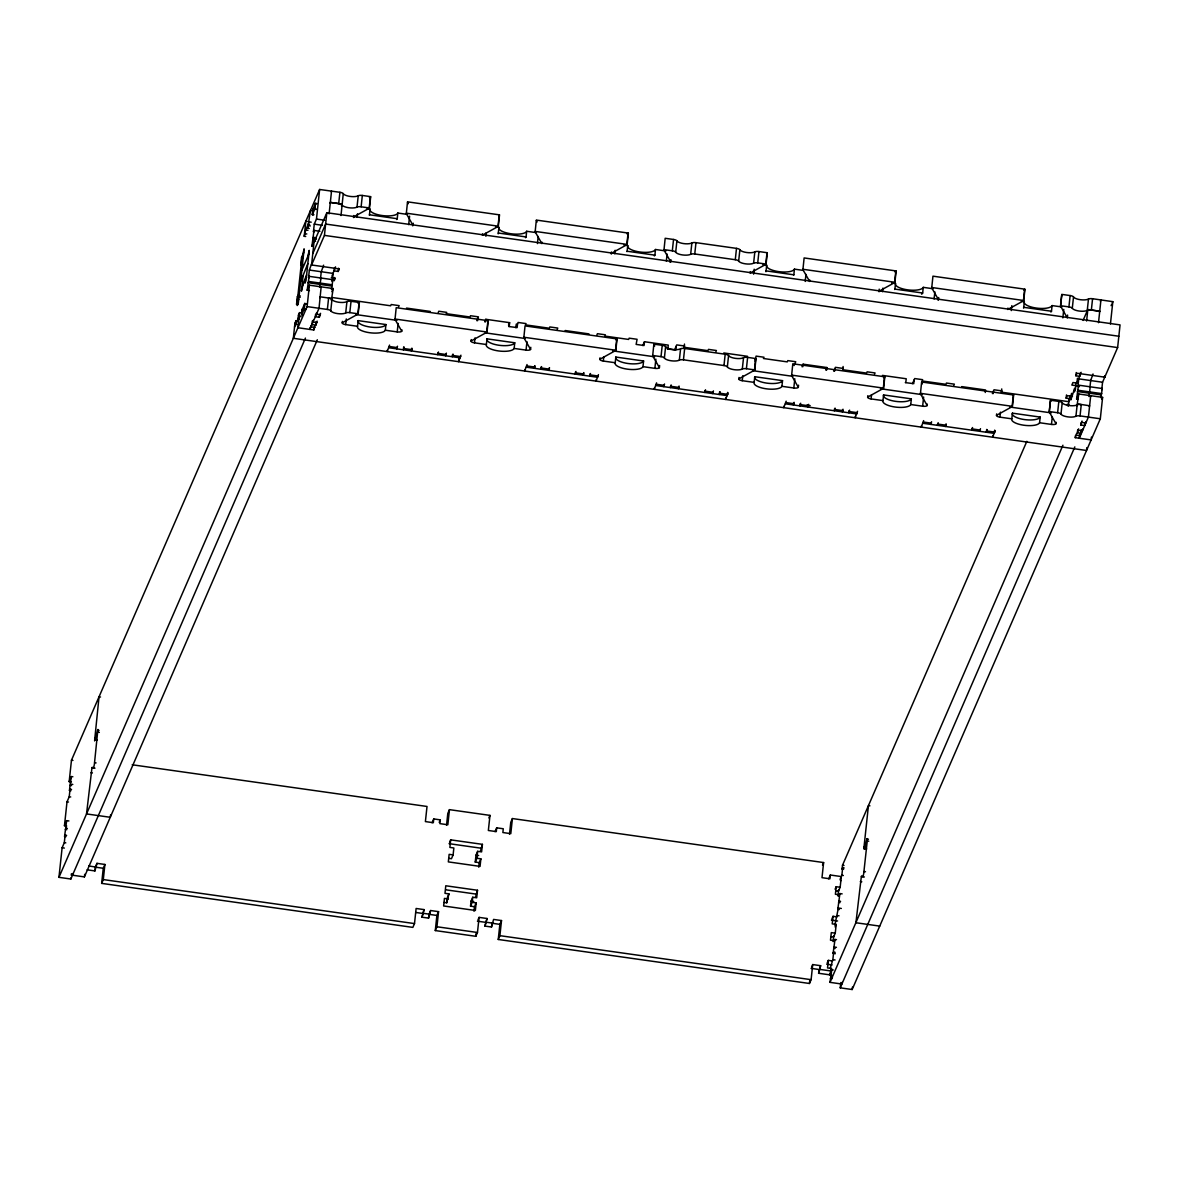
<?xml version="1.0" encoding="UTF-8"?>
<svg xmlns="http://www.w3.org/2000/svg" width="1179" height="1179" viewBox="0 0 1179 1179"><rect width="100%" height="100%" fill="white"/><g stroke="black" fill="none" stroke-linecap="round" stroke-linejoin="round"><path stroke-width="1.5" d="M100.524 697.025L99.036 696.804L94.6 740.677M93.539 767.721L92.05 767.5L93.583 767.883L94.349 764.537L97.901 729.462L94.688 740.663M869.925 805.832L868.437 805.625L864.045 846.787C863.337 856.794 867.98 830.93 867.258 840.981L863.676 873.816L862.954 876.734L861.392 876.336L862.925 876.528M301.898 286.674L301.411 291.169L302.929 284.846M306.614 274.928L301.824 287.396L303.032 276.063M307.837 263.595L300.645 281.545M305.317 279.349L304.904 283.137L306.009 280.602L309.237 250.375L307.734 256.683M309.296 277.713L308.544 277.61L309.355 270.05L311.728 263.492M305.435 338.078L70.843 879.018L58.95 877.338L62.119 847.745L64.314 842.676L65.125 835.115L66.614 835.336M66.702 826.022L64.462 825.713L67.011 801.838L69.222 796.768L70.033 789.208L71.521 789.414M71.403 781.957L69.178 781.633L71.462 760.219L319.627 189.48L339.906 192.295A4.023 1.326 6.1 0 1 343.266 193.665A8.047 2.653 6.1 0 0 350.016 196.407A8.047 2.653 6.1 0 0 358.224 195.773A4.023 1.326 6.1 0 1 362.336 195.463L370.692 196.642L369.484 207.976L361.128 206.797A4.023 1.326 6.1 0 0 357.016 207.106A8.047 2.653 6.1 0 1 348.807 207.74A8.047 2.653 6.1 0 1 342.057 204.999A4.023 1.326 6.1 0 0 338.682 203.628L330.326 202.434L330.002 203.186M66.068 836.604L64.58 836.383L66.672 820.643L68.898 820.952M70.961 790.696L69.473 790.475L70.018 785.391L71.388 776.563L72.862 776.769M70.843 879.018L70.976 877.839M71.256 875.201L71.418 873.757M72.685 873.565L72.508 875.216L84.402 876.896L317.328 339.773M91.991 767.514L86.524 813.923L110.325 817.298L110.59 814.718M84.402 876.896L84.682 874.302M87.084 869.822L94.924 870.927L95.337 867.154L103.266 868.275L104.916 864.458L96.987 863.337L95.882 865.872M94.924 870.927L96.987 863.337M831.784 975.136L818.594 973.264L820.643 965.689L812.714 964.569L811.108 979.675L809.442 983.478L498.245 939.471L499.896 935.669L501.517 920.548L493.588 919.428L491.525 927.018L484.952 926.09L487.015 918.5L479.087 917.38L477.466 932.486L475.815 936.303L435.287 930.57L436.937 926.768L438.559 911.647L430.63 910.527L428.566 918.117L421.994 917.188L424.057 909.598L416.113 908.478L414.507 923.584L412.856 927.387L101.645 883.38L103.266 868.275M101.645 883.38L103.295 879.578L104.916 864.458M298.036 304.491L296.548 304.285L297.359 296.725L297.904 295.457L300.144 295.782M302.207 265.452L300.719 265.246L301.529 257.685L303.74 252.615M297.535 320.865L296.047 320.659L294.942 323.193L293.335 338.299L1086.522 450.481L1086.832 447.652M297.108 303.018L302.075 256.418M305.715 236.507L304.226 236.301L305.847 221.136M297.653 301.75L297.255 305.523L298.346 302.988L304.138 248.843L302.635 255.15M296.047 320.659L295.649 324.431L297.137 324.638M304.226 236.301L305.729 229.979L307.97 230.303M301.028 312.833L299.54 312.627L298.434 315.161L298.036 318.934L299.525 319.141M309.207 228.475L307.719 228.269L308.132 224.482L309.62 224.703M299.54 312.627L297.933 327.733L313.791 329.973L315.044 326.023M307.719 228.269L310.445 210.569L312.435 210.849M309.429 290.579L307.203 290.255L309.104 276.343L332.905 279.703L331.446 289.371M313.393 246.396L311.904 246.19L314.012 230.436L319.951 231.276M314.203 231.806L313.452 231.703L314.262 224.143L316.473 219.073L319.627 189.48M58.95 877.338L307.115 306.599L309.399 285.185L333.2 288.546L331.343 300.336M334.6 267.648L334.261 270.89L338.226 271.45L339.331 268.915L311.565 264.98L314.115 241.105L315.604 241.327M310.033 327.526L309.826 329.413L319.023 308.279L321.101 287.352M311.079 325.463L310.932 326.878L314.896 327.438M312.317 321.012L311.934 324.549L315.898 325.109L317.166 321.16M313.231 320.246L313.039 322.014L317.004 322.574M313.791 329.973L314.1 327.143M315.604 314.248L315.338 316.738L319.303 317.298L320.555 313.334M311.565 264.98L324.431 235.387L326.848 212.721L1120.05 324.903L1117.633 347.569L1102.557 382.232L1101.79 389.321M316.591 312.774L316.444 314.203L320.408 314.764M319.597 287.219L320.997 278.023L320.659 278.819M320.496 278.819L321.263 271.745L323.621 265.172M315.898 325.109L316.281 321.572M329.103 213.871L331.535 191.101L331.211 191.853M319.303 317.298L319.612 314.454M358.18 313.82L349.809 312.627A4.023 1.326 6.1 0 0 345.712 312.951A8.047 2.653 6.1 0 1 337.489 313.585A8.047 2.653 6.1 0 1 330.754 310.829A4.023 1.326 6.1 0 0 327.379 309.458L328.587 298.125A4.023 1.326 6.1 0 1 331.962 299.495A8.047 2.653 6.1 0 0 338.712 302.251A8.047 2.653 6.1 0 0 346.921 301.618A4.023 1.326 6.1 0 1 351.033 301.293L359.389 302.487L358.18 313.82A4.023 1.326 6.1 0 1 357.856 314.159L342.249 322.781A4.023 1.326 6.1 0 0 345.668 324.608L357.561 326.288A14.089 4.642 6.1 0 0 369.513 332.699A14.089 4.642 6.1 0 0 385.327 330.223L397.22 331.903A4.023 1.326 6.1 0 0 401.744 331.196L401.892 329.781M338.682 203.628L339.906 192.295M331.608 280.867L332.345 280.97L333.156 273.425L309.355 270.05M330.754 310.829L331.962 299.495M335.514 266.852L331.903 276.299M340.996 215.551L343.266 193.665M334.527 277.507L334.173 280.749L335.278 278.215L331.314 277.654M338.226 271.45L338.565 268.208M342.249 322.781L342.396 321.366M353.744 217.584A4.023 1.326 6.1 0 1 353.553 216.951L353.715 215.521M345.712 312.951L346.921 301.618M357.016 207.106L358.224 195.773M345.668 324.608L346.272 318.949M357.119 217.363L357.502 213.812M349.809 312.627L351.033 301.293M361.128 206.797L362.336 195.463M357.856 314.159L359.064 302.826A4.023 1.326 6.1 0 0 359.271 302.664M353.553 216.951L369.16 208.315L370.383 196.981A4.023 1.326 6.1 0 0 370.574 196.819M357.561 326.288L358.165 320.629L385.931 324.549L385.327 330.223M369.351 215.197A14.089 4.642 6.1 0 1 369.469 214.784L370.073 209.125L367.111 208.698M396.66 219.486A14.089 4.642 6.1 0 0 397.235 218.719L397.839 213.045L407.507 214.416M387.346 350.163L387.198 351.578L389.556 345.093M397.22 331.903L398.134 323.4M408.686 224.644L409.585 216.155M396.925 347.481L396.778 348.896L397.485 346.213M412.562 225.778A4.023 1.326 6.1 0 0 413.048 225.351L413.269 223.229M403.69 346.994L403.395 349.824L404.088 347.142M411.589 348.468L411.324 350.944L412.016 348.262M437.954 352.919L437.763 354.687L438.47 352.005M445.839 354.393L445.691 355.807L446.399 353.125M452.53 354.628L452.309 356.751L453.001 354.068M458.926 358.401L458.587 361.673L460.93 355.188M530.786 347.289L530.565 349.411A4.023 1.326 6.1 0 1 526.055 350.119L514.147 348.439A14.089 4.642 6.1 0 1 498.334 350.915A14.089 4.642 6.1 0 1 486.382 344.519L474.489 342.838A4.023 1.326 6.1 0 1 471.069 340.996L471.232 339.581M482.535 233.751L482.388 235.166L497.995 226.545A4.023 1.326 6.1 0 0 498.201 226.383M474.489 342.838L475.019 337.872M485.881 236.286L486.249 232.749M477.628 320.703L477.893 318.183M421.994 917.188L424.057 909.598M485.556 321.823L485.822 319.303L509.623 322.663L509.225 326.45M835.867 890.705L838.505 891.073L840.17 887.271L841.305 876.572L830.34 875.01L829.928 878.797L821.999 877.677L823.62 862.556L512.408 818.55L510.802 833.656L502.873 832.536L503.271 828.763L496.698 827.835L496.3 831.608L488.357 830.488L489.978 815.382L449.45 809.649L447.843 824.755L439.9 823.635L440.312 819.862L433.739 818.933L433.341 822.706L425.398 821.586L427.019 806.465L132.195 764.773M471.069 340.996L486.691 332.375L487.9 321.042A4.023 1.326 6.1 0 0 488.091 320.88M497.995 226.545L499.203 215.197A4.023 1.326 6.1 0 0 499.41 215.035M486.382 344.519L487.001 338.845L514.751 342.78L514.147 348.439M498.186 233.855A14.089 4.642 6.1 0 1 498.304 233.015L498.909 227.341L495.932 226.928M428.566 918.117L428.964 914.329L436.893 915.449L438.559 911.647M435.287 930.57L436.893 915.449M446.546 825.197L447.799 813.451L449.45 809.649M475.255 862.07L476.906 858.268L480.87 858.828L479.219 862.63L475.255 862.07L475.992 855.143L477.642 851.341L481.607 851.901L482.417 844.341L450.687 839.861L449.877 847.421L453.856 847.981L453.104 854.908L451.454 858.71L448.816 858.341M444.1 902.407L446.738 902.79L447.106 899.385M446.738 902.79L448.948 893.888L444.984 893.328L445.78 885.768L477.51 890.263L476.699 897.808L472.735 897.248L471.084 901.051L470.539 906.15L474.503 906.71L476.154 902.908L472.189 902.348L470.539 906.15M515.901 327.6L516.269 324.107M525.48 237.716A14.089 4.642 6.1 0 0 526.07 236.935L526.674 231.276L535.59 232.528M517.552 323.783L517.154 327.57L508.694 326.524M526.055 350.119L526.954 341.63M537.432 243.581L538.184 236.493M524.832 369.602L524.684 371.017L527.042 364.532M542.031 242.167L541.868 243.581L535.148 231.791L536.342 220.075L628.363 233.088L627.14 244.421L535.133 231.408M472.189 902.348L472.735 897.248M476.906 858.268L477.642 851.341M474.017 911.249L474.503 906.71M475.535 897.086L477.51 890.263M478.733 867.169L479.219 862.63M480.442 851.179L482.417 844.341M476.154 902.908L475.358 910.468L443.628 905.973L444.439 898.413L448.403 898.973M480.87 858.828L480.059 866.388L448.329 861.893L449.14 854.348L453.104 854.908M534.5 366.212L534.264 368.334L534.971 365.652M475.815 936.303L476.169 932.943M541.102 367.155L540.881 369.278L541.574 366.595M484.952 926.09L487.015 918.5M549.031 368.275L548.81 370.398L549.517 367.715M491.525 927.018L491.79 924.498M498.245 939.471L499.867 924.365L501.517 920.548M509.505 834.113L510.758 822.352L512.408 818.55M575.47 372.004L575.249 374.141L575.956 371.444M583.413 373.139L583.178 375.261L583.885 372.579M590.016 374.067L589.795 376.189L590.487 373.507M596.22 379.697L596.073 381.112L598.431 374.627M659.621 365.505L659.4 367.642A4.023 1.326 6.1 0 1 654.876 368.349L642.982 366.654A14.089 4.642 6.1 0 1 627.169 369.13A14.089 4.642 6.1 0 1 615.217 362.734L603.324 361.054A4.023 1.326 6.1 0 1 599.905 359.227L600.052 357.812M611.4 254.03A4.023 1.326 6.1 0 1 611.208 253.382L611.37 251.967M603.324 361.054L603.766 356.795M614.775 253.794L615.158 250.257M599.905 359.227L615.512 350.59L616.72 339.257A4.023 1.326 6.1 0 0 616.926 339.095M611.208 253.382L626.815 244.76L628.039 233.427A4.023 1.326 6.1 0 0 628.23 233.265M615.217 362.734L615.821 357.06L643.587 360.995L642.982 366.654M627.007 251.643A14.089 4.642 6.1 0 1 627.125 251.23L627.744 245.556L624.015 245.04M667.859 348.881L668.257 345.108L644.471 341.733L644.058 345.521L636.129 344.401L637.087 339.287L629.159 338.167L628.613 339.434L604.812 336.074L605.358 334.807L597.429 333.686L596.883 334.954M654.316 255.931A14.089 4.642 6.1 0 0 654.89 255.15L655.495 249.491L665.914 250.965M654.876 368.349L655.863 359.138M666.341 261.09L667.093 254.001M654.389 387.935L654.242 389.35L656.585 382.851M670.011 262.313A4.023 1.326 6.1 0 0 670.704 261.797L670.925 259.675M662.23 345.314A4.023 1.326 6.1 0 1 665.604 346.685A8.047 2.653 6.1 0 0 672.339 349.441A8.047 2.653 6.1 0 0 680.563 348.807A4.023 1.326 6.1 0 1 684.66 348.483L725.188 354.216A4.023 1.326 6.1 0 1 728.563 355.586A8.047 2.653 6.1 0 0 735.298 358.342A8.047 2.653 6.1 0 0 743.522 357.709A4.023 1.326 6.1 0 1 747.619 357.384L755.99 358.578L754.781 369.911L746.41 368.718A4.023 1.326 6.1 0 0 742.313 369.042A8.047 2.653 6.1 0 1 734.09 369.675A8.047 2.653 6.1 0 1 727.355 366.92A4.023 1.326 6.1 0 0 723.98 365.549L683.452 359.816A4.023 1.326 6.1 0 0 679.34 360.14A8.047 2.653 6.1 0 1 671.131 360.774A8.047 2.653 6.1 0 1 664.396 358.018A4.023 1.326 6.1 0 0 661.021 356.647L662.23 345.314L653.859 344.135L652.665 355.852L659.4 367.642M673.533 239.47A4.023 1.326 6.1 0 1 676.908 240.855A8.047 2.653 6.1 0 0 683.658 243.596A8.047 2.653 6.1 0 0 691.867 242.962A4.023 1.326 6.1 0 1 695.978 242.653L736.492 248.371A4.023 1.326 6.1 0 1 739.867 249.756A8.047 2.653 6.1 0 0 746.616 252.498A8.047 2.653 6.1 0 0 754.825 251.864A4.023 1.326 6.1 0 1 758.937 251.554L767.293 252.733L766.085 264.067L757.729 262.888A4.023 1.326 6.1 0 0 753.617 263.197A8.047 2.653 6.1 0 1 745.408 263.831A8.047 2.653 6.1 0 1 738.658 261.09A4.023 1.326 6.1 0 0 735.283 259.719L694.755 253.986A4.023 1.326 6.1 0 0 690.658 254.296A8.047 2.653 6.1 0 1 682.435 254.929A8.047 2.653 6.1 0 1 675.7 252.188A4.023 1.326 6.1 0 0 672.325 250.803L673.533 239.47L665.177 238.291L663.969 250.007L670.704 261.797M664.396 358.018L665.604 346.685M675.7 252.188L676.908 240.855M663.969 385.238L663.821 386.668L664.529 383.971M670.586 386.181L670.438 387.596L671.131 384.914M676.201 346.228L675.788 350.001L667.329 348.955M679.34 360.14L680.563 348.807M690.658 254.296L691.867 242.962M678.559 386.948L678.367 388.716L679.06 386.034M715.859 351.784L716.405 350.517L708.476 349.382L707.931 350.664L684.129 347.289L684.483 344.047M683.452 359.816L684.66 348.483M694.755 253.986L695.978 242.653M704.998 390.691L704.806 392.46L705.499 389.777M712.882 392.165L712.735 393.58L713.442 390.897M719.647 391.679L719.352 394.508L720.045 391.826M723.98 365.549L725.188 354.216M735.283 259.719L736.492 248.371M727.355 366.92L728.563 355.586M738.658 261.09L739.867 249.756M725.778 398.03L725.616 399.445L727.974 392.946M727.62 392.401L727.281 395.643L655.892 385.533M798.566 385.165L798.33 387.287A4.023 1.326 6.1 0 1 793.821 387.994L781.928 386.314A14.089 4.642 6.1 0 1 766.114 388.79A14.089 4.642 6.1 0 1 754.162 382.379L742.254 380.699A4.023 1.326 6.1 0 1 738.85 378.872L738.997 377.457M750.301 271.612L750.153 273.027L765.76 264.405A4.023 1.326 6.1 0 0 765.967 264.243M742.313 369.042L743.522 357.709M753.617 263.197L754.825 251.864M742.254 380.699L742.785 375.747M753.646 274.162L754.177 269.195M746.41 368.718L747.619 357.384M757.729 262.888L758.937 251.554M755.105 361.216L756.078 356.117L764.007 357.237L763.447 358.504L787.248 361.879L787.793 360.612L795.737 361.732L794.071 365.534M738.85 378.872L754.457 370.25L755.665 358.917A4.023 1.326 6.1 0 0 755.872 358.755M765.76 264.405L766.969 253.072A4.023 1.326 6.1 0 0 767.175 252.91M754.162 382.379L754.766 376.72L782.532 380.64L781.928 386.314M765.952 271.715A14.089 4.642 6.1 0 1 766.07 270.875L766.674 265.216L762.96 264.685M793.6 275.193A14.089 4.642 6.1 0 0 793.835 274.81L794.44 269.136L803.371 270.404M783.947 406.254L783.784 407.669L786.142 401.184M793.821 387.994L794.808 378.783M805.198 281.442L805.964 274.368M793.6 402.864L793.379 404.986L794.086 402.304M809.796 280.027L809.649 281.442L802.914 269.667L804.122 257.936L896.128 270.949L894.92 282.282L802.899 269.269M802.84 366.698L803.105 364.178L826.906 367.539L826.626 370.059M800.217 403.793L799.981 405.915L800.688 403.233M808.146 404.913L807.924 407.035L808.617 404.353M834.57 371.179L834.835 368.659M834.585 408.656L834.364 410.778L835.056 408.096M874.494 374.215L875.054 372.947L867.125 371.827L866.565 373.095L842.764 369.734L843.118 366.492M842.513 409.776L842.292 411.898L843 409.216M849.131 410.705L848.895 412.842L849.602 410.145M855.335 416.349L855.173 417.764L857.531 411.279M927.313 404.088L927.166 405.502A4.023 1.326 6.1 0 1 922.641 406.21L910.748 404.53A14.089 4.642 6.1 0 1 894.935 407.006A14.089 4.642 6.1 0 1 882.983 400.609L871.089 398.915A4.023 1.326 6.1 0 1 867.67 397.087L867.832 395.672M879.062 291.758A4.023 1.326 6.1 0 1 878.989 291.257L879.21 289.135M871.089 398.915L871.546 394.67M882.555 291.67L882.924 288.118M809.442 983.478L809.811 980.117M818.594 973.264L820.643 965.689M867.67 397.087L883.277 388.466L884.501 377.133A4.023 1.326 6.1 0 0 884.692 376.971M878.989 291.257L894.596 282.621L895.804 271.288A4.023 1.326 6.1 0 0 896.011 271.126M882.983 400.609L883.587 394.936L911.352 398.856L910.748 404.53M894.787 289.503A14.089 4.642 6.1 0 1 894.905 289.106L895.509 283.432L891.781 282.901M832.286 960.944L828.321 960.384L827.525 967.944L831.49 968.504L831.21 971.01L820.245 969.462M837.002 916.864L833.037 916.304L832.227 923.864L836.191 924.424L835.263 933.178L833.597 936.981L830.959 936.612M840.17 887.271L836.191 886.711L835.395 894.271L839.36 894.832M829.707 973.427L829.559 974.827L831.77 969.742L833.258 969.963M830.267 968.239L832.846 959.677L833.656 952.116L835.145 952.323M833.111 941.564L833.759 935.595M834.865 925.147L838.357 908.036L841.334 908.464M837.974 896.011L838.637 889.88M842.086 982.387L841.909 984.038L830.001 982.358L831.77 969.742M835.336 953.708L833.096 953.384L834.997 939.471L836.486 939.678M839.301 909.525L837.812 909.304L839.905 893.564L842.145 893.874M843.604 869.218L842.115 869.011L842.513 865.239L1026.85 441.314M840.067 879.416L841.865 875.304L842.661 867.744L844.149 867.95M1078.092 399.283L1076.604 399.077L1078.8 394.007L1102.601 397.367L1100.316 418.781L852.152 989.52L840.244 987.84L840.819 982.564M905.811 382.541L906.224 378.754L882.423 375.394M921.595 294.175A14.089 4.642 6.1 0 0 922.656 293.026L923.275 287.352L932.928 288.722M861.363 876.351L855.925 922.744L879.726 926.104M914.152 379.874L913.754 383.661L905.295 382.615M852.152 989.52L852.402 987.059M922.641 406.21L923.629 396.999M934.107 298.965L934.859 291.876M921.433 425.693L921.271 427.107L923.629 420.623M937.998 300.1A4.023 1.326 6.1 0 0 938.469 299.672L938.705 297.535M931.012 423.01L930.865 424.425L931.572 421.743M937.629 423.939L937.467 425.368L938.175 422.671M945.602 424.72L945.411 426.489L946.103 423.806M972.041 428.449L971.85 430.217L972.542 427.535M979.926 429.922L979.778 431.352L980.486 428.655M985.276 392.489L985.541 389.969L961.74 386.609M986.69 429.451L986.381 432.28L987.088 429.598M993.204 393.609L993.47 391.104M992.821 435.788L992.659 437.203L995.017 430.718M994.663 430.143L994.324 433.371L922.936 423.276M1056.148 422.303L1055.986 423.718A4.023 1.326 6.1 0 1 1051.476 424.425L1039.583 422.745A14.089 4.642 6.1 0 1 1023.77 425.221A14.089 4.642 6.1 0 1 1011.818 418.825L999.91 417.145A4.023 1.326 6.1 0 1 996.506 415.317L996.653 413.888M1007.957 308.058L1007.809 309.473L1023.416 300.851A4.023 1.326 6.1 0 0 1023.623 300.689M1070.458 395.496L1068.837 401.7L1001.413 392.165L1001.752 388.923M999.91 417.145L1000.44 412.178M1011.302 310.593L1011.833 305.641M996.506 415.317L1012.113 406.681L1013.321 395.348A4.023 1.326 6.1 0 0 1013.527 395.186M1023.416 300.851L1024.625 289.518A4.023 1.326 6.1 0 0 1024.831 289.356M1011.818 418.825L1012.422 413.151L1040.187 417.086L1039.583 422.745M1023.608 308.161A14.089 4.642 6.1 0 1 1023.726 307.321L1024.33 301.647L1021.353 301.234M1050.902 312.022A14.089 4.642 6.1 0 0 1051.491 311.241L1052.095 305.582L1061.763 306.938M1051.476 424.425L1052.302 416.644M1062.854 317.888L1063.767 309.384M1067.599 315.058L1067.304 317.888L1060.569 306.098L1061.778 294.765L1062.205 295.502M1057.622 412.738L1058.83 401.405L1050.46 400.212L1049.251 411.559L1057.622 412.738A4.023 1.326 6.1 0 1 1060.982 414.109A8.047 2.653 6.1 0 0 1067.732 416.865A8.047 2.653 6.1 0 0 1075.941 416.231A4.023 1.326 6.1 0 1 1080.052 415.907L1100.316 418.781M1068.926 306.894L1070.134 295.561L1061.778 294.382L1060.555 305.715L1068.926 306.894A4.023 1.326 6.1 0 1 1072.301 308.264A8.047 2.653 6.1 0 0 1079.036 311.02A8.047 2.653 6.1 0 0 1087.259 310.386A4.023 1.326 6.1 0 1 1091.356 310.077L1099.727 311.256L1099.403 311.993M1060.982 414.109L1062.205 402.776A4.023 1.326 6.1 0 0 1058.83 401.405M1072.301 308.264L1073.509 296.931A4.023 1.326 6.1 0 0 1070.134 295.561M1070.119 398.738L1066.155 398.178L1066.494 394.936M1062.927 445.22L830.001 982.358M1068.395 405.768L1069.176 398.458M1071.519 393.373L1070.812 399.976L1074.717 388.171L1074.305 391.944L1075.41 389.409L1076.118 382.807M1080.2 373.095L1079.861 376.337L1075.896 375.777L1076.235 372.535M1077.061 385.813L1071.844 385.076L1072.949 382.541L1076.913 383.101L1077.444 378.238M1076.604 399.077L1078.505 385.15L1102.291 388.525L1100.906 397.721M1079.433 386.638L1077.945 386.417L1078.756 378.872L1102.557 382.232M1075.941 416.231L1077.149 404.898A4.023 1.326 6.1 0 1 1081.261 404.574L1080.052 415.907M1087.259 310.386L1088.468 299.053A4.023 1.326 6.1 0 1 1092.565 298.729L1112.829 301.662L1110.441 323.974M1076.943 405.782L1078.8 394.007M1081.128 372.299L1076.913 383.101M1086.611 320.997L1087.834 309.517L1099.727 311.197M1091.43 437.085L1091.12 439.914L1075.263 437.674L1075.484 435.537M1074.835 446.9L840.244 987.84M1075.263 437.674L1076.515 433.71M1081.718 429.819L1081.335 433.371L1077.37 432.811L1077.68 429.967M1077.37 432.811L1078.623 428.847M1091.356 310.077L1092.565 298.729M1079.625 434.447L1079.227 438.234L1088.409 417.086L1090.708 395.687L1090.295 396.63M1085.048 422.716L1084.739 425.545L1080.775 424.985L1080.996 422.863M1080.48 434.27L1080.332 435.699L1076.368 435.139M1080.553 433.563L1080.937 430.026M1080.775 424.985L1082.027 421.036M1082.631 429.068L1082.44 430.836L1078.476 430.276M1085.992 421.596L1085.844 423.01L1081.88 422.45M1088.954 396.512L1090.162 387.39M1089.956 387.169L1090.663 380.552L1093.021 373.979M1098.504 322.678L1100.935 299.923L1100.361 301.293M1075.896 375.777L1077.002 373.242L1104.752 377.162L1104.915 375.674M316.296 209.317L313.054 208.83L312.45 214.504L313.938 214.711L312.376 214.681L314.926 208.771L315.53 203.348L312.921 209.258L312.317 214.711M304.639 232.469L309.237 221.903L311.212 222.183M69.178 781.633L71.388 776.563M69.473 790.475L70.033 789.208M313.452 231.703L314.012 230.436M300.719 265.246L301.279 263.978L302.752 264.184M311.904 246.19L314.115 241.105M301.853 270.212L308.839 254.148M313.982 242.314L326.848 212.721M312.774 253.647L325.64 224.054L1118.842 336.236M64.462 825.713L66.672 820.643M64.58 836.383L65.125 835.115M296.548 304.285L298.759 299.215M308.544 277.61L309.104 276.343M341.438 205.883L342.234 204.07L330.326 202.39M307.203 290.255L309.399 285.185M294.544 326.966L299.142 316.399L301.117 316.679M304.786 303.46L302.178 309.546L301.618 314.822L304.226 308.883L304.83 303.46M319.907 297.683L320.231 296.946M332.345 280.97L332.905 279.703M331.859 291.64L333.2 288.546M398.576 306.908L399.136 305.641L391.207 304.521L390.647 305.788L332.345 297.535M438.234 312.523L438.794 311.241L446.723 312.376L446.178 313.643L469.964 317.004L470.524 315.736L478.453 316.856L476.802 320.659M484.716 321.838L485.822 319.303M508.517 325.198L509.623 322.663M515.901 327.541L518.112 322.471L526.04 323.591L525.495 324.859L549.281 328.219L549.841 326.951L557.77 328.071L557.225 329.339M432.089 822.736L433.739 818.933M642.806 345.55L644.471 341.733M439.207 822.397L440.312 819.862M449.582 842.395L450.687 839.861M429.524 913.062L430.63 910.527M674.55 349.971L676.746 344.902L684.69 346.022L684.129 347.289M447.283 897.691L448.948 893.888M488.872 817.917L489.978 815.382M495.047 831.637L496.698 827.835M477.981 919.915L479.087 917.38M802 366.713L803.105 364.178M825.801 370.073L826.906 367.539M833.73 371.149L835.395 367.332L843.324 368.452L842.764 369.734M912.502 383.632L914.712 378.562L922.641 379.682L922.096 380.95L945.882 384.31L946.442 383.042L954.371 384.162L953.811 385.43M992.379 393.58L994.03 389.777L1001.958 390.897L1001.413 392.165M822.515 865.091L823.62 862.556M828.69 878.827L830.34 875.01M842.115 869.011L842.661 867.744M835.1 889.246L836.191 886.711M1083.074 320.452L1087.834 309.517M838.844 896.011L839.905 893.564M831.932 918.839L833.037 916.304M811.609 967.104L812.714 964.569M837.812 909.304L838.357 908.036M835.086 926.959L836.191 924.424M1066.155 398.178L1067.26 395.643L1072.463 396.38M834.142 941.446L834.997 939.471M1111.104 305.626L1111.679 304.3M1112.254 302.974L1112.829 301.662M827.216 962.919L828.321 960.384M1077.945 386.417L1078.505 385.15M833.096 953.384L833.656 952.116M830.384 971.039L831.49 968.504M1089.308 406.49L1089.632 405.753L1077.739 403.97M1101.775 389.704L1102.291 388.525M1101.775 399.268L1102.601 397.367M93.524 767.956L94.983 768.177M862.925 876.763L864.384 876.984M369.395 197.527L370.383 196.981M358.092 303.357L359.064 302.826M627.051 233.958L628.039 233.427M615.747 339.803L616.72 339.257M894.832 271.833L895.804 271.288M754.693 359.448L755.665 358.917M1023.652 290.049L1024.625 289.518M883.513 377.663L884.501 377.133M406.313 213.193L498.319 226.191L499.528 214.858L407.521 201.845L406.313 213.576L413.048 225.351M663.969 249.624L672.325 250.803M931.734 287.499L1023.74 300.512L1024.949 289.179L932.943 276.166L931.734 287.882L938.469 299.672M315.412 203.451L316.9 203.658L315.353 203.54L314.749 209.214L316.237 209.42M369.469 214.784L397.235 218.719M498.304 233.015L526.07 236.935M627.125 251.23L654.89 255.15M766.07 270.875L793.835 274.81M894.905 289.106L922.656 293.026M1023.726 307.321L1051.491 311.241M316.473 219.073L324.652 220.237M305.847 221.18L307.336 221.401M314.262 224.143L322.442 225.307M308.824 225.734L310.313 225.941M324.431 235.387L1117.633 347.569M305.332 233.766L306.82 233.973M313.26 237.362L316.237 237.775M312.715 238.63L316.429 239.16M301.529 257.685L303.018 257.906M308.559 281.442L332.36 284.802M1077.96 390.249L1101.761 393.609M308.014 282.709L331.8 286.07M1077.4 391.516L1101.201 394.877M406.504 308.087L430.306 311.448M565.139 330.518L588.94 333.893M723.788 352.963L747.574 356.323M320.246 296.828L332.139 298.508M1067.304 404.279L1068.793 404.485M297.359 296.725L300.336 297.152M1067.496 405.65L1068.248 405.753M304.727 303.563L306.201 303.769M306.142 303.931L304.654 303.71L304.049 309.384L305.538 309.591M307.115 306.599L327.379 309.458M394.994 319.023L487.015 332.036L488.224 320.703L396.203 307.69L395.009 319.406L401.744 331.196M523.83 337.238L615.836 350.251L617.044 338.918L525.038 325.905L523.83 337.636L530.565 349.411M652.65 355.468L661.021 356.647M791.595 375.114L883.602 388.127L884.81 376.794L792.804 363.78L791.61 375.497L798.33 387.287M920.431 393.329L1012.437 406.342L1013.645 395.009L921.639 381.996L920.431 393.712L927.166 405.502M355.793 314.542L396.94 320.364M485.365 332.861L525.023 338.476M612.712 350.87L654.596 356.795M753.145 370.737L792.804 376.337M880.477 388.746L922.376 394.67M1010.049 407.064L1051.196 412.886M305.597 309.443L302.355 309.001L301.75 314.675L303.239 314.881M298.434 315.161L299.923 315.368M294.942 323.193L296.43 323.4M806.878 405.149L810.179 405.65M389.394 346.508L397.323 347.628M403.94 348.557L411.869 349.677M438.308 353.42L446.237 354.54M452.854 355.483L460.783 356.603M526.88 365.947L534.824 367.067M541.426 368.01L549.355 369.13M575.794 372.873L583.738 373.994M590.34 374.922L598.269 376.042M656.438 384.266L664.366 385.4M670.984 386.329L678.912 387.449M705.351 391.192L713.28 392.312M719.897 393.241L727.826 394.361M785.995 402.599L793.924 403.719M800.541 404.648L808.47 405.768M834.909 409.511L842.838 410.631M849.455 411.574L857.384 412.694M923.481 422.038L931.41 423.158M938.027 424.101L945.956 425.221M972.395 428.95L980.324 430.084M986.941 431.013L994.87 432.133M388.849 347.746L460.237 357.841M526.335 367.185L597.724 377.28M785.45 403.837L856.838 413.932M97.533 730.184L99.021 730.39M866.933 838.991L868.422 839.212M97.857 732.174L99.345 732.38M867.258 840.981L868.746 841.187M94.644 737.98L96.133 738.187M864.045 846.787L865.519 847.008M94.998 739.822L97.238 740.132M864.399 848.629L866.639 848.939M842.513 865.239L844.002 865.445M94.6 762.71L96.088 762.916M864.001 871.532L865.489 871.738M71.462 760.219L72.951 760.44M841.865 875.304L843.339 875.511M90.93 772.761L92.404 772.967M860.316 881.568L861.805 881.774M840.391 880.477L841.143 880.58M70.578 784.123L72.803 784.433M70.018 785.391L71.506 785.597M449.037 843.663L480.767 848.158M839.094 901.11L840.583 901.331M838.549 902.377L840.037 902.598M69.222 796.768L70.711 796.975M475.992 855.143L478.63 855.527M67.011 801.838L68.5 802.044M837.547 915.597L839.035 915.803M831.387 920.106L837.576 920.991M835.263 933.178L831.298 932.618L830.488 940.179L834.452 940.739M65.862 828.189L67.35 828.41M65.317 829.456L66.805 829.677M445.898 889.821L475.859 894.065M834.201 947.032L836.427 947.341M833.641 948.299L835.13 948.505M64.314 842.676L65.803 842.882M471.084 901.051L473.722 901.434M62.119 847.745L64.344 848.069M832.846 959.677L835.071 959.986M826.671 964.186L832.123 964.953M88.749 866.005L96.575 867.125M423.644 913.371L430.217 914.3M486.603 922.287L493.176 923.216M416.054 912.502L422.391 913.401M477.421 921.182L485.35 922.302M491.923 923.231L499.867 924.365M811.064 968.372L818.992 969.492M830.959 977.303L832.448 977.509M830.414 978.57L831.902 978.776M103.295 879.578L414.507 923.584M436.937 926.768L477.466 932.486M499.896 935.669L811.108 979.675M1104.016 377.059L1104.752 377.162M1050.887 401.346L1050.474 400.609L1049.266 411.943L1055.986 423.718M921.639 382.379L922.479 383.853M653.873 344.519L654.713 345.992M536.357 220.458L537.197 221.932M407.521 202.243L408.361 203.716M1088.468 299.053A8.047 2.653 6.1 0 1 1080.244 299.687A8.047 2.653 6.1 0 1 1073.509 296.931M1052.095 305.582A14.089 4.642 6.1 0 1 1036.282 308.058A14.089 4.642 6.1 0 1 1024.33 301.647M923.275 287.352A14.089 4.642 6.1 0 1 907.462 289.828A14.089 4.642 6.1 0 1 895.509 283.432M894.787 282.459A4.023 1.326 6.1 0 1 894.596 282.621M794.44 269.136A14.089 4.642 6.1 0 1 778.626 271.612A14.089 4.642 6.1 0 1 766.674 265.216M655.495 249.491A14.089 4.642 6.1 0 1 639.681 251.967A14.089 4.642 6.1 0 1 627.744 245.556M627.022 244.598A4.023 1.326 6.1 0 1 626.815 244.76M526.674 231.276A14.089 4.642 6.1 0 1 510.861 233.751A14.089 4.642 6.1 0 1 498.909 227.341M397.839 213.045A14.089 4.642 6.1 0 1 382.025 215.521A14.089 4.642 6.1 0 1 370.073 209.125M369.366 208.152A4.023 1.326 6.1 0 1 369.16 208.315M1077.149 404.898A8.047 2.653 6.1 0 1 1068.94 405.517A8.047 2.653 6.1 0 1 1062.205 402.776M1012.319 406.519A4.023 1.326 6.1 0 1 1012.113 406.681M883.484 388.304A4.023 1.326 6.1 0 1 883.277 388.466M754.663 370.088A4.023 1.326 6.1 0 1 754.457 370.25M615.718 350.428A4.023 1.326 6.1 0 1 615.512 350.59M486.883 332.213A4.023 1.326 6.1 0 1 486.691 332.375M385.931 324.549A14.089 4.642 6.1 0 1 370.118 327.025A14.089 4.642 6.1 0 1 358.165 320.629M514.751 342.78A14.089 4.642 6.1 0 1 498.938 345.255A14.089 4.642 6.1 0 1 487.001 338.845M643.587 360.995A14.089 4.642 6.1 0 1 627.773 363.471A14.089 4.642 6.1 0 1 615.821 357.06M782.532 380.64A14.089 4.642 6.1 0 1 766.718 383.116A14.089 4.642 6.1 0 1 754.766 376.72M911.352 398.856A14.089 4.642 6.1 0 1 895.539 401.346A14.089 4.642 6.1 0 1 883.587 394.936M1040.187 417.086A14.089 4.642 6.1 0 1 1024.374 419.562A14.089 4.642 6.1 0 1 1012.422 413.151"/></g></svg>
